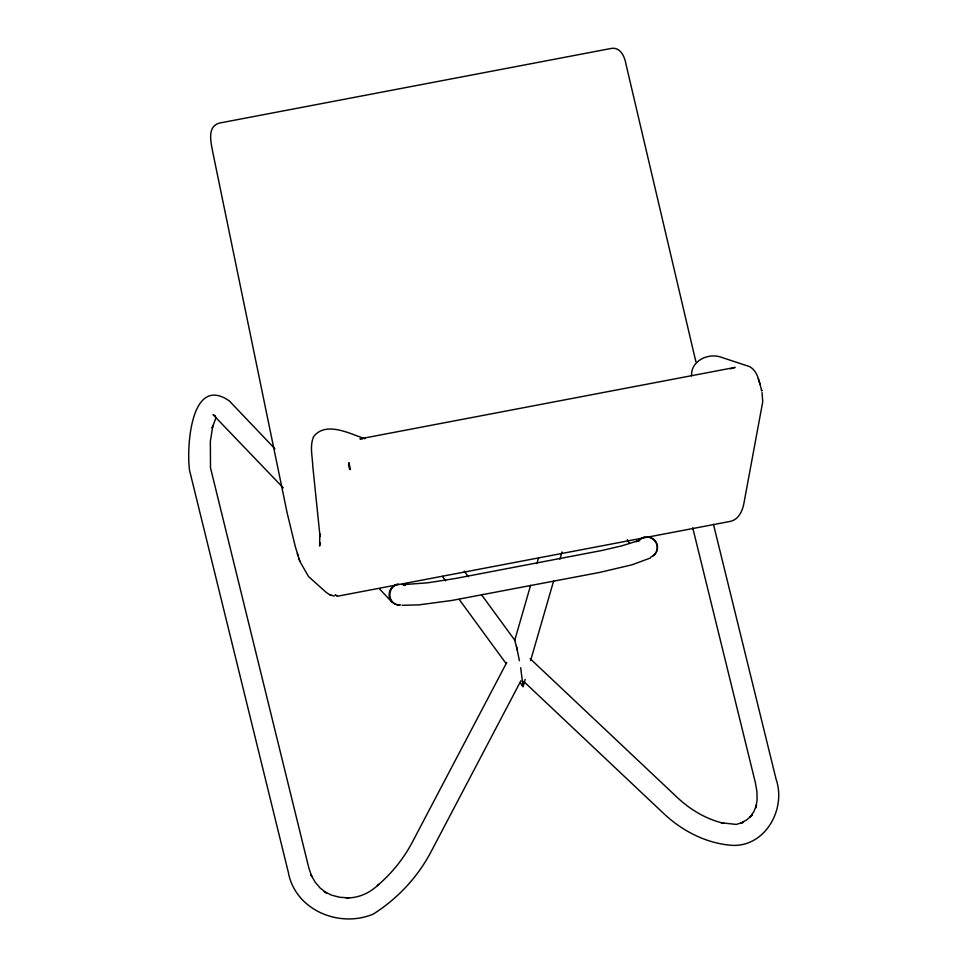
<?xml version="1.0" encoding="UTF-8"?>
<svg xmlns="http://www.w3.org/2000/svg" width="967" height="967" viewBox="0 0 967 967"><rect width="100%" height="100%" fill="white"/><g stroke="black" fill="none" stroke-linecap="round" stroke-linejoin="round"><path stroke-width="1.45" d="M520.101 682.69L523.074 686.63L520.669 667.677M691.586 375.788C690.692 361.175 707.385 353.173 719.919 356.811L749.727 366.662C758.128 371.509 759.143 382.328 761.766 390.741L761.44 390.039L761.766 390.741M530.629 585.265L514.734 640.263L517.43 650.271M536.915 563.556L538.583 557.766M523.074 686.63L525.166 679.39M530.605 660.558L553.644 580.913M559.929 559.192L562.02 551.952M216.161 417.333L212.148 428.055L212.897 425.516L210.359 441.218L210.504 467.835L308.787 867.798L311.773 876.646L310.866 874.531L314.928 881.856L320.198 888.081L326.604 893.061L324.199 891.586L331.596 895.176L339.876 897.291L348.869 897.872M320.065 543.744L320.452 542.922L319.581 546.041L319.859 533.893L320.029 536.492L312.764 465.985C312.426 456.303 309.585 445.835 313.622 436.601C326.084 420.621 350.55 434.147 364.97 438.704M506.768 662.468L412.45 841.955C403.686 858.563 391.744 873.503 377.372 885.603L378.786 884.382C369.95 892.976 358.636 898.174 346.138 897.944M520.899 680.792L431.113 851.637C417.768 877.093 397.51 898.778 373.226 914.105C339.308 928.344 295.298 910.177 288.323 872.319L189.605 470.566C186.365 449.401 190.245 373.818 229.312 400.918L274.918 448.785M638.752 540.964L640.553 539.006A10.54 10.323 34.6 0 1 655.977 542.499A10.54 10.323 34.6 0 1 650.755 557.137M638.498 540.65L636.322 541.665L639.453 540.311L621.974 545.799L602.792 550.308L455.554 578.471L427.765 582.799L403.299 584.636M650.416 558.007L631.947 564.825L599.613 572.428L451.879 600.459L418.856 604.883L402.272 605.282M730.496 368.862L735.138 367.4L359.917 438.873L362.806 438.716M338.51 596.023L730.061 521.431C739.235 519.642 742.91 509.851 744.215 501.668L762.721 401.873L762.069 392.529M695.889 361.791L625.939 64.003C624.67 56.606 620.379 46.815 611.204 48.447L219.654 123.027C206.829 126.314 210.951 142.089 212.619 151.456L287.151 512.981L295.358 546.838L299.867 561.356L308.437 576.441L326.23 592.408L330.025 594.874L334.231 596.107M330.025 594.874L331.077 595.188M215.339 415.81L213.066 414.698L283.222 487.827M402.381 584.31L404.75 585.531M530.109 658.636L677.13 797.34C690.245 809.645 706.224 819.291 723.872 823.328L721.201 822.748L736.225 824.428L743.526 822.24L740.432 823.28L746.887 819.762L752.133 815.06L749.884 817.453L753.873 811.664L756.508 804.967L755.771 807.892L757.076 800.192L756.956 791.852L755.384 782.726L692.735 527.813M523.776 681.505L663.41 813.247C681.965 830.834 705.983 843.333 731.705 845.327C765.115 847.31 786.413 809.137 776.138 779.39L713.441 524.271M379.378 588.794L392.034 602.139M481.518 594.741L515.048 640.589M459.228 599.48L505.983 663.398M464.281 571.146L468.342 576.731M445.63 580.841L442.378 576.332M629.42 543.49L627.293 539.646M758.261 378.689L759.095 381.288M759.24 381.687L760.014 384.08M297.316 553.499L298.078 555.88M298.96 558.539L299.867 561.356M522.156 684.431L522.748 686.304M516.451 646.331L519.424 660.703M648.434 536.939A10.564 10.432 5.3 0 1 653.281 555.638M638.619 540.831A10.564 10.432 5.3 0 1 644.3 537.156M402.526 584.346A10.54 9.839 -77.2 0 1 404.883 585.386M400.749 604.919A10.54 9.839 -77.2 0 1 389.894 595.914A10.54 9.839 -77.2 0 1 398.682 584.092M399.093 604.931A10.552 10.154 -68.3 0 1 397.099 584.249M348.942 462.903L348.567 465.018L349.607 469.261L350.501 469.563L348.942 462.903M337.507 596.01L335.331 595.068L337.507 596.01"/></g></svg>
